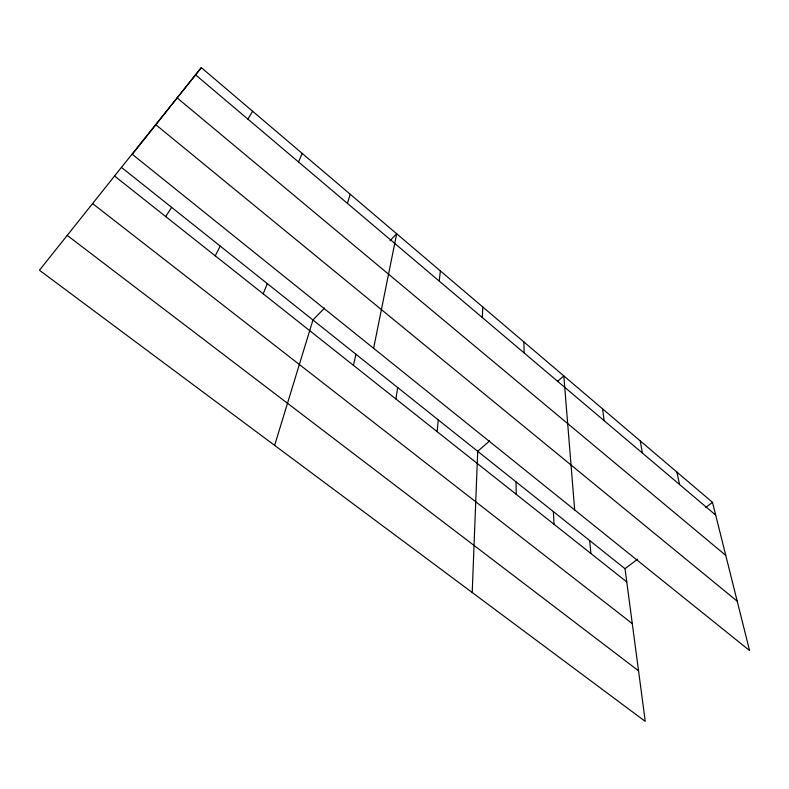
<?xml version="1.0" encoding="UTF-8"?>
<svg xmlns="http://www.w3.org/2000/svg" width="789" height="789" viewBox="0 0 789 789"><rect width="100%" height="100%" fill="white"/><g stroke="black" fill="none" stroke-linecap="round" stroke-linejoin="round"><path stroke-width="1.18" d="M472.207 592.509L477.71 451.308L489.663 440.834M482.335 317.572L482.76 306.97M437.155 431.672L438.27 419.876M439.217 281.071L440.38 270.923M395.91 398.987L397.695 387.537M373.611 348.304L396.68 233.761L389.973 240.665M353.442 365.327L355.938 354.261M274.631 445.371L312.947 319.999L324.673 307.927M347.416 203.365L350.217 194.252M263.21 293.824L267.303 283.616M298.498 161.962L302.226 153.441M215.249 255.814L220.21 246.089M247.914 119.149L252.618 111.249M165.72 216.571L171.617 207.369M121.447 167.376L39.45 270.233L645.244 721.373L625.006 568.701L121.447 167.376L201.323 67.627L712.497 502.346L749.55 650.53L132.296 154.309L201.323 67.627M557.419 381.501L563.81 375.899L574.678 509.95M625.006 568.701L637.601 559.145M705.8 507.426L712.497 502.346M67.223 235.398L638.538 670.808M92.589 203.582L632.285 623.616M114.563 176.026L626.762 581.927M155.837 124.741L737.222 601.208M177.19 97.925L725.762 555.397M195.573 74.837L715.692 515.099M676.883 472.059L679.556 484.515M640.264 440.913L642.384 453.054M602.589 408.87L604.127 420.665M589.669 540.534L590.902 553.513M553.365 511.597L554.065 524.31M523.886 341.943L524.162 352.969M516.055 481.862L516.184 494.299"/></g></svg>
